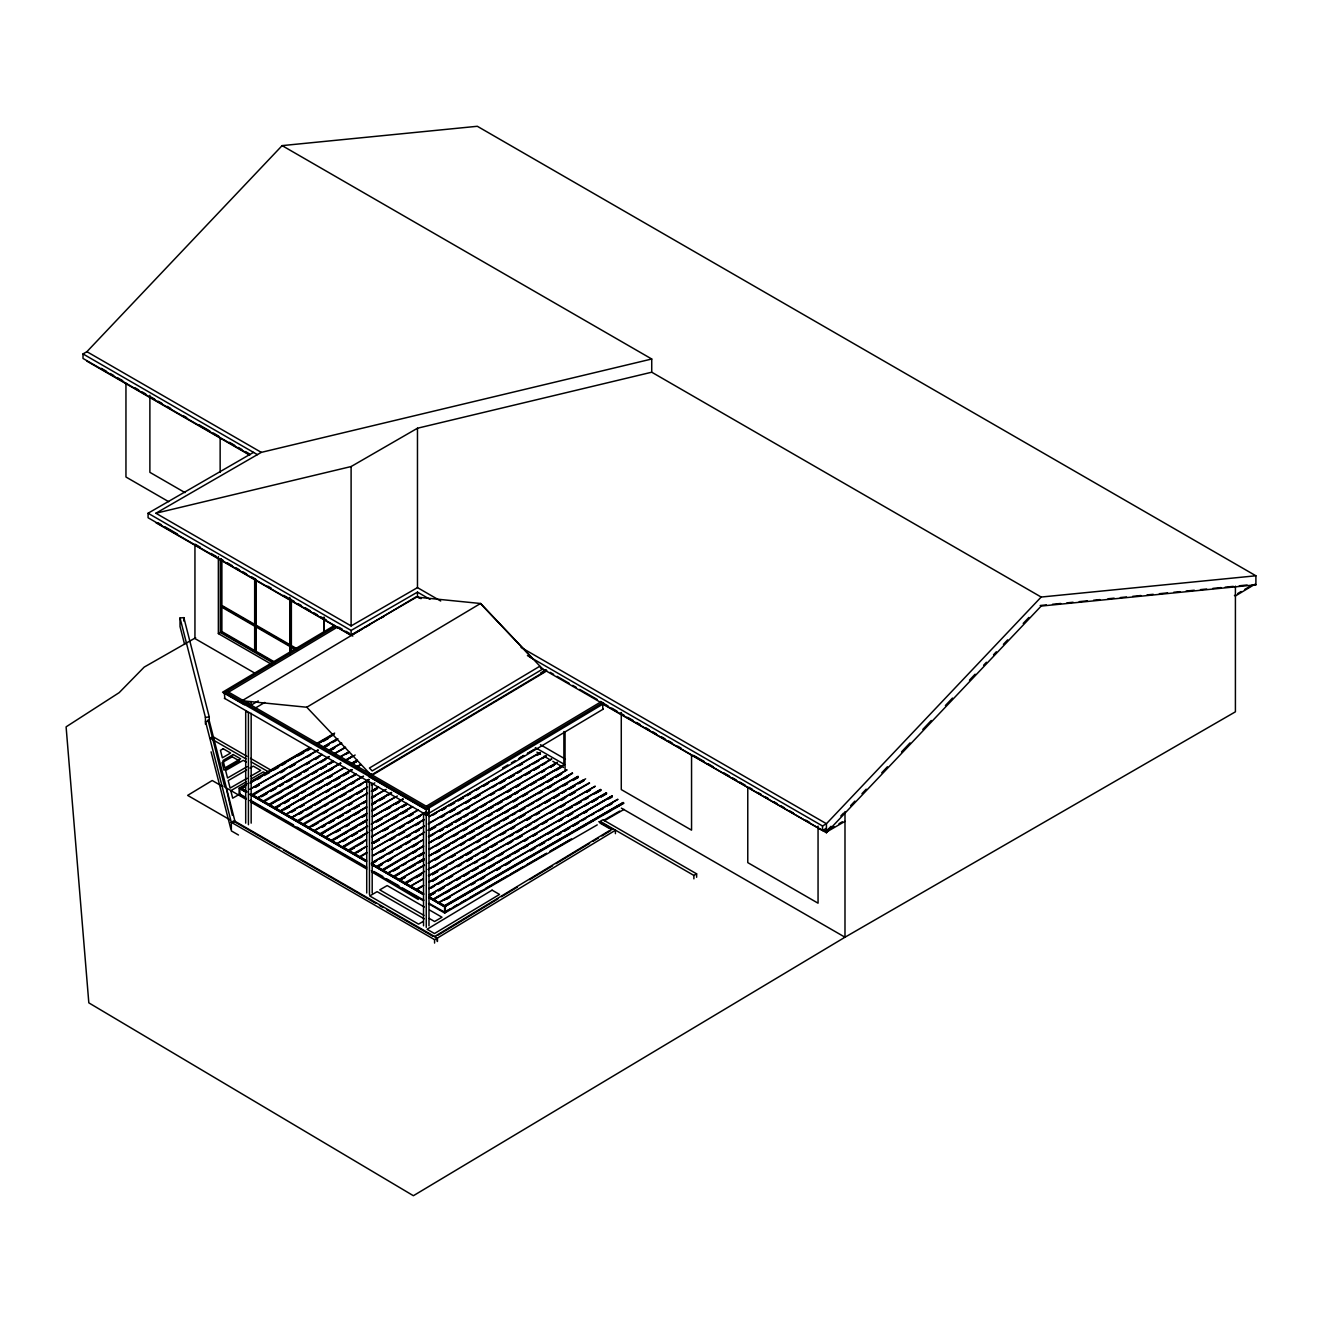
<?xml version="1.0" encoding="UTF-8"?>
<svg xmlns="http://www.w3.org/2000/svg" width="1322" height="1322" viewBox="0 0 1322 1322"><rect width="100%" height="100%" fill="white"/><g stroke="black" fill="none" stroke-linecap="round" stroke-linejoin="round"><path stroke-width="1.5" d="M428.411 814.236L428.989 807.808L426.841 805.891L600.552 702.081M224.889 698.545L224.294 692.794L226.442 690.877L428.989 807.808L428.989 813.212L426.94 812.617M224.294 698.198L426.841 815.145L426.262 809.395L428.411 807.478M249.957 454.834L83.005 358.444L83.005 353.932L86.905 351.685L282.115 145.618L477.325 126.284L1255.9 575.781L1255.9 584.803L1041.174 606.071L826.432 832.744L602.766 704.064M1255.9 575.781L1041.174 597.048L826.432 823.722L822.532 825.986L529.891 657.034M826.861 830.712L831.042 826.3M840.809 815.988L843.585 813.047M850.641 805.61L854.888 801.115M861.961 793.663L866.207 789.184M881.757 772.759L887.426 766.777M901.571 751.838L910.048 742.881M922.789 729.447L931.266 720.49M945.412 705.551L952.484 698.082M969.472 680.169L975.124 674.203M983.618 665.23L986.443 662.256M993.516 654.787L996.342 651.796M1003.415 644.326L1007.661 639.848M1023.211 623.422L1028.88 617.457M612.615 828.712L434.574 936.538L437.318 938.108L437.384 941.495L437.318 938.075L234.06 820.747L231.333 822.317L231.333 830.877L238.472 835.008M438.111 935.117L497.981 898.861M501.501 896.729L517.348 887.128M529.676 879.659L552.563 865.811M556.083 863.663L589.546 843.403M593.066 841.271L598.354 838.082M601.874 835.95L610.681 830.613M437.318 938.108L615.358 830.299L615.424 833.67M602.799 709.385L602.7 702.66L428.394 806.8M334.449 625.455L222.542 692.232L244.256 704.758L249.494 701.635M248.42 703.568L251.163 705.138L258.253 700.908M254.766 708.41L264.747 702.445M306.787 707.237L480.514 603.493L545.292 671.807L371.581 775.551L306.787 707.237L242.042 700.759L415.769 597.015L480.514 603.493L532.7 658.653L527.412 655.58M540.599 673.03L545.887 669.874L546.482 670.882M546.68 670.32L368.772 776.559L426.147 809.692L604.055 703.436L600.585 701.437M428.493 813.526L603.377 709.038M335.243 626.578L227.599 690.894L229.169 691.803L337.374 627.14L337.969 628.148M369.449 773.436L371.598 774.014M352.809 636.064L148.081 517.745L148.081 513.233L253.494 452.372M440.689 601.014L417.471 587.612L351.107 625.934L155.897 513.233L261.31 452.372L651.729 359.006L651.729 372.209L1041.174 597.048M155.897 513.233L351.107 466.55L417.471 428.229L651.729 372.209M218.361 556.512L218.361 633.602L220.311 632.478L273.918 663.413M148.081 513.233L351.107 630.445L417.471 592.124L429.964 599.329M421.04 598.701L417.471 596.635L351.107 634.957L351.107 630.445M352.858 634.395L361.584 629.355M365.07 627.339L370.325 624.315M380.802 618.266L384.289 616.25M247.115 766.677L227.533 777.98L225.616 770.511L243.248 760.332L246.223 762.05M246.603 769.982L228.194 780.608L230.111 788.077L247.115 778.261M249.941 768.065L253.295 766.132L260.715 770.412L250.502 776.295M246.189 781.814L230.788 790.705L232.689 798.174L239.794 794.076L245.231 797.034M251.329 778.84L263.326 771.916L266.284 773.634M247.098 783.632L239.216 788.094L246.355 792.225M250.602 781.616L309.629 747.525M316.702 743.443L334.648 733.082M240.538 788.094L245.892 785.004M251.263 781.913L310.224 747.855L251.345 782.046M317.363 743.741L333.458 734.454M240.621 788.226L245.975 785.136M317.445 743.873L333.524 734.586M244.653 786.987L241.001 788.904L246.454 785.086M249.941 783.07L310.769 747.955M316.057 744.897L334.003 734.536M257.096 779.616L260.665 777.551M264.235 775.502L269.671 772.544M273.175 770.346L278.611 767.371M282.098 765.174L285.684 763.125M298.177 755.903L303.614 752.929M307.117 750.731L310.687 748.682M323.196 741.46L328.567 738.354M249.974 789.184L317.858 749.987M321.444 747.922L337.523 738.634M250.04 789.317L318.222 750.185M321.51 748.054L337.87 738.849M255.41 786.904L259.178 784.954M280.611 772.577L285.783 769.371M289.27 767.355L294.905 764.314M307.15 757.027L310.802 754.928M323.229 747.756L328.864 744.716M332.153 742.584L336.003 740.601M255.675 787.152L259.261 785.086M280.694 772.709L284.263 770.643M289.634 767.553L294.988 764.463M323.576 747.955L328.93 744.864M252.056 794.522L321.824 754.416M328.881 750.169L341.473 743.08M322.089 754.498L252.337 795.447M329.161 750.417L341.754 743.146M253.841 794.34L257.493 792.242M270.002 785.02L275.356 781.913M280.644 778.873L284.296 776.758M305.729 764.38L309.315 762.315M314.586 759.274L320.023 756.134M271.985 784.095L275.554 782.029M280.925 778.939L284.494 776.873M305.927 764.496L309.513 762.43M314.867 759.34L318.437 757.275M330.946 750.053L334.516 747.988M272.068 784.227L275.637 782.161M280.991 779.071L284.577 777.005M306.01 764.628L309.579 762.563M314.95 759.472L318.519 757.407M331.029 750.185L334.598 748.12M329.195 756.531L257.724 797.794L252.403 794.72M334.549 753.424L345.273 747.244M257.79 797.926L329.261 756.663M333.028 754.713L345.62 747.442M261.376 796.538L266.73 793.448M270.217 791.415L275.67 788.276M279.157 786.26L282.809 784.161M288.097 781.104L291.749 779.005M295.236 776.989L300.672 773.849M304.176 771.817L307.828 769.718M261.558 796.654L266.994 793.696M270.498 791.498L275.934 788.523M279.438 786.326L283.007 784.277M286.577 782.211L292.013 779.253M295.517 777.055L300.953 774.097M304.44 771.883L308.026 769.834M320.535 762.612L325.89 759.506M333.144 760.96L263.375 801.049L258.071 797.992M340.217 756.696L349.223 751.673M333.408 761.026L263.656 801.975M340.481 756.944L349.487 751.739M279.454 792.622L283.106 790.523M286.61 788.507L292.046 785.367M304.473 778.179L308.125 776.08M311.695 774.014L317.065 770.924M320.552 768.908L325.989 765.769M329.492 763.736L333.144 761.637M345.653 754.416L349.223 752.35M320.833 768.974L326.187 765.868M329.756 763.819L333.342 761.753M320.899 769.107L326.27 766.016M340.514 763.058L269.044 804.321L263.722 801.264M344.084 760.993L353.024 755.837M340.58 763.191L269.11 805.131M344.166 761.125L353.09 755.969M269.308 805.247L340.861 763.257M344.364 761.241L355.155 755.011M277.967 800.025L281.619 797.91M303.069 785.532L306.638 783.467M329.789 770.115L333.359 768.049M278.248 800.091L281.9 798.158M294.327 790.804L297.979 788.87M303.267 785.648L306.919 783.715M328.269 771.205L331.921 769.272M269.391 804.52L274.695 807.593L344.464 767.504M351.536 763.24L356.973 760.282M274.976 807.841L344.728 767.57M351.801 763.488L357.237 760.348M276.48 807.412L280.132 805.313M285.42 802.256L289.072 800.157M292.575 798.141L298.012 795.001M301.499 792.969L305.151 790.87M317.66 783.649L323.014 780.558M326.6 778.493L331.954 775.386M353.404 763.009L356.973 760.96M276.761 807.478L280.33 805.428M283.9 803.363L289.27 800.256M292.84 798.207L298.194 795.1M301.78 793.051L305.349 790.986M317.858 783.764L323.212 780.658M328.583 777.567L332.153 775.502M353.585 763.125L357.171 761.059M283.982 803.495L289.353 800.405M292.922 798.339L298.276 795.249M328.649 777.7L332.235 775.634M353.668 763.257L357.237 761.208M351.834 769.602L280.363 810.865L275.059 807.792M280.446 810.997L351.916 769.735M280.628 811.113L352.181 769.801M355.684 767.785L361.121 764.645M283.933 809.659L289.369 806.519M301.796 799.331L305.448 797.232M309.034 795.166L314.388 792.076M317.891 790.06L321.461 787.995M326.815 784.904L330.467 782.789M335.755 779.732L339.407 777.633M342.894 775.617L348.33 772.478M284.213 809.725L289.65 806.767M300.292 800.438L303.944 798.505M309.216 795.282L314.669 792.324M327.096 784.971L330.665 782.905M334.235 780.839L339.671 777.881M343.175 775.683L348.611 772.726M355.783 774.031L286.015 814.137L280.71 811.064M286.296 814.385L356.064 774.097M295.236 809.89L291.65 811.956L295.302 810.039M300.309 806.734L304.159 804.734M325.41 792.242L330.698 789.201M334.268 787.135L339.903 784.111M352.131 776.824L355.783 774.709M300.672 806.932L304.242 804.867M325.675 792.489L329.261 790.424M334.615 787.334L339.969 784.243M361.369 777.171L291.683 817.393L286.378 814.335M291.765 817.525L363.236 776.262M291.964 817.64L363.5 776.345M298.838 814.121L302.49 812.022M314.983 804.801L320.354 801.71M323.923 799.645L327.492 797.579M350.644 784.21L354.296 782.112M299.103 814.203L302.672 812.138M306.258 810.072L311.695 807.114M315.181 804.916L320.552 801.81M341.985 789.432L345.637 787.515M350.925 784.277L354.577 782.36M368.821 779.402L297.351 820.665L292.03 817.607M368.888 779.534L297.615 821.59L302.788 818.384M306.274 816.368L311.909 813.344M315.214 811.212L318.784 809.147M324.154 806.056L327.988 804.057L324.501 806.255M331.376 801.876L336.928 798.901L331.64 802.124M340.233 796.769L345.868 793.745M349.157 791.614L353.007 789.614M358.179 786.408L361.749 784.343M365.318 782.277L368.888 780.211M297.698 821.722L301.267 819.657M306.638 816.566L311.992 813.476M340.58 796.968L345.934 793.878M297.698 820.863L303.002 823.937L367.4 786.937M367.681 787.003L303.283 824.862M371.251 784.938L374.82 782.872M322.733 813.394L328.021 810.353M349.454 797.976L353.106 795.861M356.61 793.844L362.046 790.705M322.932 813.509L326.501 811.444M347.95 799.066L351.52 797.001M356.874 793.911L362.245 790.82M323.014 813.641L326.584 811.576M348.033 799.199L351.602 797.149M356.957 794.043L362.327 790.953M372.986 790.06L378.356 786.97M371.284 791.234L378.703 787.168M312.24 826.002L317.677 822.862M321.246 820.797L324.832 818.731M347.983 805.362L351.635 803.264M373.068 790.87L376.638 788.821M312.521 826.068L317.958 823.11M339.308 810.584L342.96 808.667M348.248 805.428L351.9 803.512M373.267 790.986L376.919 789.069M366.227 800.686L314.322 830.464L308.935 828.134M371.499 797.463L384.091 790.374M314.603 830.712L366.491 800.752M371.779 797.711L386.156 789.416M321.477 827.208L325.129 825.093M328.699 823.028L334.053 819.937M337.556 817.921L342.993 814.782M346.496 812.766L350.148 810.65M355.502 807.56L359.072 805.495M362.641 803.429L366.227 801.363M371.499 798.323L375.151 796.208M321.742 827.275L325.328 825.209M328.897 823.143L334.251 820.053M337.837 817.988L343.191 814.897M346.761 812.832L350.33 810.766M353.916 808.7L359.27 805.61M362.839 803.545L366.425 801.479M321.824 827.407L325.394 825.341M328.98 823.275L334.334 820.185M337.903 818.12L343.274 815.03M353.982 808.833L359.353 805.742M366.442 806.916L319.99 833.736L314.686 830.679M371.812 803.826L391.461 792.473M366.525 807.048L320.073 834.546L325.427 831.455M371.879 803.958L391.543 792.605M366.789 807.114L320.255 834.661L323.907 832.728M372.077 804.073L390.023 793.712M346.794 819.128L350.446 817.013M353.932 814.996L359.369 811.857M371.812 804.685L375.465 802.57M379.034 800.504L384.388 797.414M387.891 795.398L391.543 793.283M345.273 820.218L348.925 818.301M354.213 815.063L359.65 812.105M372.077 804.751L375.646 802.685M379.232 800.62L384.669 797.662M366.822 813.41L325.658 837.008L320.337 833.951M372.11 810.188L395.41 796.918M367.103 813.493L325.923 837.256L331.31 840.28L367.053 819.64M372.374 810.436L397.393 795.993M334.664 832.662L340.018 829.572M345.306 826.514L348.958 824.416M372.11 811.047L375.679 808.981M349.157 824.515L345.571 826.581L349.223 824.664M365.236 815.244L361.666 817.293L365.318 815.377M372.407 816.55L402.78 799.017M367.119 819.772L331.392 841.089M372.49 816.682L402.863 799.149M367.4 819.855L331.591 841.205M372.672 816.798L403.127 799.215M334.879 839.073L338.531 836.958M343.819 833.918L347.471 831.802M352.825 828.712L356.411 826.647M359.898 824.631L365.335 821.491M384.999 810.138L390.354 807.048M395.642 803.991L399.294 801.892M344.084 833.984L347.669 831.918M351.239 829.852L356.676 826.894M360.179 824.697L365.533 821.606M386.966 809.229L390.618 807.296M395.906 804.057L399.558 802.14M367.433 826.151L336.978 843.552L331.657 840.478M372.705 822.912L406.73 803.446M367.698 826.217L337.242 843.8L342.712 847.617M371.267 824.151L407.011 803.512M342.415 841.255L347.769 838.165M351.272 836.148L356.907 833.124M360.195 830.993L363.781 828.927M376.357 821.656L381.909 818.682M385.214 816.55L388.866 814.435M394.154 811.394L397.988 809.395M401.574 807.329L406.928 804.239M342.679 841.503L346.265 839.453M351.619 836.347L356.973 833.257M376.638 821.904L381.992 818.814M401.64 807.461L407.011 804.371M373.002 829.274L412.315 806.585L371.3 830.447M342.91 847.733L366.211 833.604M371.499 830.563L412.662 806.784M392.733 818.748L398.104 815.641M401.591 813.625L407.027 810.485M358.989 838.445L362.641 836.529M392.931 818.847L396.583 816.93M401.871 813.691L407.308 810.733M366.161 839.767L348.297 850.079L342.993 847.022M371.515 836.677L417.983 809.857M366.508 839.966L348.562 851.004M371.598 836.809L418.33 810.056M348.38 850.889L353.932 847.914M357.221 845.783L362.856 842.758M382.322 831.29L387.875 828.316M409.324 815.938L412.894 813.873M348.644 851.137L353.999 848.046M384.388 830.513L387.957 828.448M409.39 816.071L412.976 814.005M366.541 846.262L353.949 853.351L348.644 850.277M371.829 843.039L425.502 812.22M520.207 757.556L523.776 755.49M527.346 753.424L534.501 749.293M354.23 854.276L366.822 846.328M372.093 843.287L425.783 812.286M502.525 767.983L507.962 764.843M511.465 762.827L515.117 760.712M518.604 758.696L524.041 755.556M527.544 753.54L534.766 749.359M357.535 852.145L361.104 850.079M373.614 842.858L379.05 839.718M382.537 837.702L386.189 835.587M391.477 832.546L395.129 830.431M400.417 827.39L404.069 825.275M407.556 823.259L412.993 820.119M416.496 818.103L420.148 815.988M391.758 832.612L395.328 830.547M398.897 828.481L404.251 825.391L398.98 828.613M407.837 823.325L413.191 820.235M416.76 818.169L420.346 816.104M423.536 925.813L423.536 813.906L426.262 815.476L428.989 813.906L428.989 925.813M366.756 852.492L359.617 856.623L354.313 853.549M372.126 849.402L423.932 819.475M429.303 816.385L540.087 752.433M367.119 852.69L359.7 857.433M372.209 849.534L424.296 819.69M429.386 816.517L540.434 752.631M390.073 839.9L395.427 836.793M398.93 834.777L404.367 831.637M416.794 824.465L420.446 822.35M432.872 815.178L436.442 813.113M441.812 810.022L445.464 807.907M450.736 804.867L454.388 802.751M457.891 800.735L463.328 797.596M466.815 795.58L470.467 793.464M475.837 790.374L479.407 788.309M482.976 786.243L488.347 783.153M491.834 781.137L497.27 777.997M518.72 765.62L522.289 763.554M536.501 755.341L540.153 753.243M390.271 839.999L393.923 838.082M399.194 834.843L404.631 831.885M415.273 825.556L418.925 823.639M442.077 810.089L445.729 808.155M449.232 805.957L454.669 802.999M458.156 800.802L463.592 797.844M467.096 795.646L470.665 793.58M483.174 786.359L488.529 783.268M493.899 780.178L497.551 778.245M518.918 765.735L522.57 763.802M536.782 755.424L540.434 753.49M372.424 855.764L424.312 825.986M429.6 822.747L545.821 755.837M372.705 856.012L424.593 826.052M428.163 823.986L546.085 755.903M379.579 852.492L385.016 849.352M415.306 831.852L418.958 829.753M440.408 817.376L445.679 814.319M449.249 812.253L454.685 809.114M467.129 801.942L470.781 799.843M474.35 797.777L479.704 794.671M492.131 787.499L495.783 785.4M501.071 782.343L504.723 780.228M508.226 778.212L513.663 775.072M517.15 773.056L520.802 770.957M526.09 767.9L529.742 765.785M542.169 758.613L545.821 756.515M381.628 851.533L385.198 849.468M406.647 837.09L410.217 835.025M415.587 831.935L419.157 829.869M444.175 815.426L440.59 817.492L444.242 815.558M449.53 812.319L454.884 809.229M469.178 800.983L465.608 803.049L469.26 801.115M474.548 797.877L479.903 794.786M499.551 783.45L504.921 780.344M517.431 773.122L521 771.057M533.51 763.835L538.864 760.745M381.711 851.665L385.28 849.6M406.73 837.223L410.299 835.157M415.653 832.067L419.239 830.001M449.612 812.468L454.966 809.361M474.615 798.025L479.985 794.919M499.633 783.582L505.004 780.476M372.721 862.126L424.544 832.216M428.113 830.15L551.406 758.96M423.106 833.438L371.284 863.365L376.605 866.422L423.139 839.734M428.196 830.282L551.753 759.175M372.721 862.985L376.373 860.87M379.877 858.854L383.529 856.739M388.8 853.698L392.452 851.583M396.038 849.517L401.392 846.427M404.879 844.411L410.332 841.271M413.819 839.255L417.471 837.14M429.981 829.919L435.335 826.828M438.921 824.763L442.49 822.697M465.641 809.345L469.293 807.23M490.726 794.853L494.296 792.787M499.584 789.746L505.021 786.607M517.447 779.418L521.033 777.353M524.685 775.254L530.039 772.164M533.526 770.131L538.979 766.991M542.466 764.975L546.118 762.877M373.002 863.051L376.572 860.986M389.081 853.764L392.651 851.698M396.22 849.633L401.673 846.675M405.16 844.477L410.514 841.387M414.1 839.321L417.669 837.256M430.179 830.034L435.616 827.076M456.982 814.567L460.634 812.633M465.906 809.411L469.558 807.478M490.925 794.968L494.577 793.035M499.865 789.812L505.219 786.706M524.867 775.37L530.304 772.412M533.807 770.214L539.244 767.239M428.411 836.512L557.14 762.364M376.869 866.67L423.404 839.801M428.692 836.76L557.421 762.43M387.313 861.085L392.766 857.945M414.117 845.617L417.769 843.502L412.613 846.708M430.195 836.33L433.781 834.265M439.135 831.174L442.787 829.059M446.357 827.01L451.727 823.903M455.214 821.887L460.651 818.748M464.154 816.732L467.806 814.616M473.16 811.526L476.73 809.461M480.316 807.412L485.67 804.305M489.173 802.289L492.825 800.19M515.96 786.821L519.612 784.706L516.241 786.887M549.919 767.223L555.356 764.083M378.654 866.323L382.24 864.258M387.594 861.151L391.163 859.102M439.416 831.241L442.986 829.175M446.555 827.109L451.909 824.019M455.495 821.953L460.849 818.863M464.419 816.798L468.005 814.732M471.574 812.666L476.928 809.576M480.497 807.511L485.868 804.42M507.301 792.043L510.887 789.978M541.26 772.445L544.829 770.379L541.326 772.577M378.736 866.455L382.306 864.39M387.677 861.3L391.246 859.234M412.679 846.857L416.265 844.791M439.482 831.373L443.068 829.307M446.638 827.258L451.992 824.151M455.561 822.086L460.932 818.996M471.657 812.815L477.011 809.708M507.384 792.175L510.953 790.11M516.324 787.02L519.893 784.954M423.354 845.964L382.256 869.694L376.952 866.621M428.725 842.874L564.511 764.463M423.437 846.097L382.339 870.504M428.791 843.006L564.593 764.612M423.701 846.163L382.537 870.62M428.989 843.122L563.073 765.702M403.772 858.127L407.358 856.061M412.629 853.004L416.281 850.905M437.731 838.528L443.085 835.438M464.452 823.094L468.104 820.995M471.59 818.962L477.044 815.823M489.471 808.651L493.123 806.552M496.692 804.487L502.046 801.38M505.549 799.364L510.986 796.224M514.473 794.208L518.125 792.109M523.413 789.052L527.065 786.954M530.634 784.888L536.005 781.781M539.492 779.765L544.928 776.625M403.97 858.242L407.622 856.309M412.91 853.087L416.562 851.153M437.929 838.644L441.581 836.71M462.931 824.201L466.583 822.267M471.871 819.045L477.308 816.071M489.735 808.717L493.321 806.651M496.89 804.602L502.327 801.628M505.814 799.43L511.267 796.472M514.754 794.274L518.323 792.208M530.833 784.987L536.203 781.897M541.557 778.807L545.209 776.873M555.851 770.561L561.206 767.454M423.734 852.459L387.924 872.966L382.62 869.893M429.022 849.236L566.675 769.933M388.189 873.214L424.015 852.525M429.286 849.484L566.956 769.999M393.361 870.669L398.914 867.695M402.219 865.563L406.069 863.563M411.142 860.407L414.992 858.408M418.578 856.342L423.932 853.252M436.243 845.915L439.813 843.849M452.322 836.628L457.875 833.653L454.388 835.851M462.964 830.497L466.815 828.497M488.066 816.005L491.834 814.055M496.907 810.898L502.542 807.858M513.267 801.677L518.439 798.471M521.926 796.455L527.561 793.415M539.789 786.127L543.441 784.029M547.209 782.079L552.579 778.972M555.884 776.857L561.503 773.816M393.625 870.917L398.996 867.827M418.644 856.491L424.015 853.384M463.311 830.695L466.897 828.63M488.33 816.252L491.9 814.187M497.27 811.097L500.84 809.031M513.349 801.81L516.919 799.744M522.273 796.654L527.643 793.564M547.291 782.211L552.662 779.121M556.232 777.055L561.586 773.965M423.965 858.689L393.576 876.222L388.271 873.164M429.32 855.598L572.261 773.073M424.032 858.821L393.659 877.048M429.402 855.731L572.343 773.205M393.857 877.147L424.312 858.887M429.584 855.846L572.608 773.271M409.737 867.761L415.108 864.654M418.595 862.638L424.032 859.498M436.458 852.326L440.11 850.211M443.696 848.162L449.05 845.055M452.554 843.039L456.206 840.941M461.477 837.884L465.129 835.785M470.5 832.678L474.069 830.613M477.556 828.597L482.993 825.457M486.496 823.441L490.148 821.342M513.3 807.973L516.952 805.858M538.385 793.481L541.954 791.415M547.242 788.375L552.679 785.235M565.105 778.047L568.691 775.997M409.936 867.876L415.29 864.77M418.876 862.704L424.312 859.746M434.955 853.434L440.391 850.459M443.878 848.261L449.331 845.303M461.758 837.95L465.327 835.884M468.897 833.818L474.334 830.86M477.837 828.663L483.191 825.572M504.64 813.195L508.292 811.262M513.564 808.039L517.216 806.106M538.583 793.597L542.235 791.663M547.523 788.441L551.175 786.507M563.602 779.154L567.254 777.22M393.939 876.436L399.244 879.494L424.263 865.051M429.617 861.961L577.912 776.345M399.327 879.626L424.527 865.299M428.113 863.233L578.276 776.543M401.111 879.279L404.879 877.329M434.971 859.73L440.424 856.59M460.073 845.237L465.427 842.147M468.93 840.114L474.565 837.09M477.853 834.959L481.439 832.893M486.793 829.803L490.644 827.803M494.015 825.639L499.584 822.648L494.296 825.886M502.872 820.516L508.507 817.492L503.219 820.731M511.812 815.36L515.663 813.377M527.974 806.04L533.526 803.049M536.831 800.917L540.483 798.818M553.174 791.713L558.545 788.606M561.916 786.441L567.468 783.45M572.558 780.294L578.193 777.27M401.376 879.527L404.962 877.461M435.335 859.928L438.904 857.862M460.337 845.485L463.923 843.419M469.277 840.329L474.631 837.223M563.982 785.648L567.551 783.582M572.905 780.492L578.276 777.402M424.56 871.413L404.912 882.766L399.591 879.692M428.13 869.347L583.663 779.749M405.176 883.691L423.123 872.652M428.411 869.595L585.646 778.823M408.481 881.559L412.134 879.444M415.703 877.395L421.057 874.288M433.566 867.067L437.152 865.001M449.645 857.78L455.016 854.69M485.306 837.206L490.677 834.099M512.11 821.722L515.762 819.623M519.265 817.607L524.702 814.468M537.129 807.279L540.781 805.181M544.35 803.115L549.704 800.025M553.207 798.009L558.644 794.869M562.147 792.836L565.799 790.738M571.071 787.681L574.723 785.582M578.292 783.516L583.663 780.426M408.746 881.625L412.332 879.56M415.901 877.494L421.255 874.404M451.628 856.871L455.214 854.805M476.647 842.428L480.217 840.362M485.587 837.272L489.157 835.207M510.589 822.829L514.175 820.764M519.529 817.674L524.884 814.567M544.548 803.231L549.902 800.124M553.472 798.075L558.842 794.968M562.412 792.919L565.981 790.853M569.567 788.788L574.921 785.698M415.984 877.643L421.338 874.536M451.711 857.003L455.28 854.937M476.73 842.56L480.299 840.495M485.653 837.404L489.239 835.339M510.672 822.962L514.241 820.896M519.612 817.806L524.966 814.716M544.631 803.363L549.985 800.273M553.554 798.207L558.925 795.117M569.633 788.92L575.004 785.83M423.073 878.816L410.564 886.037L405.259 882.964M428.427 875.726L589.248 782.872M410.646 886.17L423.42 879.014M428.51 875.858L589.595 783.087M432.277 874.586L437.648 871.479M440.937 869.347L446.572 866.323M449.877 864.191L453.529 862.093M458.817 859.036L462.65 857.036M466.236 854.987L471.59 851.88M474.895 849.749L480.53 846.724M483.819 844.593L487.471 842.494M499.98 835.273L505.533 832.282M510.623 829.125L514.473 827.126M526.982 819.904L530.552 817.839M535.724 814.633L539.492 812.683M560.925 800.306L566.014 797.149M569.584 795.084L575.219 792.06M432.36 874.718L437.714 871.628M441.3 869.562L446.654 866.455M466.302 855.119L471.673 852.012M502.046 834.479L505.615 832.414M510.97 829.324L514.555 827.258M527.065 820.037L530.634 817.971M535.988 814.881L539.558 812.815M561.007 800.438L564.577 798.372M569.947 795.282L575.301 792.192M423.453 885.31L416.232 889.309L410.911 886.236M428.741 882.088L594.983 786.276M423.718 885.376L416.496 890.218M429.006 882.336L595.247 786.342M432.311 880.882L437.747 877.742M457.395 866.389L462.766 863.299M466.253 861.266L471.69 858.127M475.193 856.111L478.762 854.062M484.116 850.955L487.768 848.856M491.354 846.791L496.708 843.7M500.212 841.668L503.864 839.569M509.135 836.512L512.787 834.413M518.075 831.356L521.727 829.258M525.214 827.225L530.651 824.085M534.154 822.069L537.806 819.971M550.316 812.749L555.67 809.659M559.239 807.593L564.61 804.487M586.043 792.109L589.629 790.044M432.575 880.948L436.161 878.882M457.594 866.505L461.163 864.439M466.534 861.349L471.888 858.242M482.613 852.062L487.967 848.955M491.536 846.906L496.907 843.8M509.416 836.578L512.986 834.529M516.555 832.463L521.926 829.357M525.495 827.308L530.849 824.201M550.514 812.865L555.868 809.758M561.222 806.668L564.808 804.602M586.241 792.225L589.81 790.159M432.658 881.08L436.227 879.014M457.676 866.637L461.246 864.571M466.6 861.481L471.971 858.375M482.695 852.194L488.049 849.104M491.619 847.038L496.989 843.948M516.638 832.596L521.992 829.505M561.305 806.8L564.874 804.734M586.324 792.357L589.893 790.292M429.039 888.45L600.568 789.416M429.121 888.582L600.915 789.614M430.906 888.219L434.475 886.153M446.985 878.948L452.339 875.842M482.646 858.358L488 855.251M507.731 843.866L513.085 840.775M516.588 838.759L522.025 835.62M534.452 828.431L538.104 826.333M541.673 824.267L547.044 821.177M550.53 819.161L554.116 817.095M559.47 813.988L563.122 811.89M568.41 808.833L572.046 806.734M575.549 804.718L580.986 801.578M584.489 799.546L588.141 797.447M593.495 794.357L600.634 790.226M438.243 884.203L443.597 881.113M448.968 878.023L452.62 876.089M473.97 863.58L477.622 861.647M482.91 858.424L486.562 856.491M507.929 843.981L511.581 842.048M516.852 838.826L522.306 835.868M532.948 829.538L536.6 827.605M541.871 824.383L547.308 821.425M559.735 814.071L563.387 812.138M566.89 809.94L572.327 806.982M575.83 804.784L581.267 801.826M584.754 799.628L588.323 797.563M595.478 793.431L600.915 790.473M429.336 894.812L606.302 792.82M429.617 895.06L606.583 792.886M431.121 894.63L434.773 892.532M438.276 890.499L443.713 887.359M447.2 885.343L450.852 883.245M456.14 880.188L459.792 878.089M463.361 876.023L468.715 872.917M472.218 870.901L477.655 867.761M481.158 865.745L484.81 863.646M497.303 856.425L502.674 853.318M532.964 835.835L536.616 833.719M558.066 821.342L563.337 818.301M566.923 816.236L572.36 813.096M584.787 805.924L588.439 803.809M592.008 801.743L597.362 798.653M600.866 796.637L606.302 793.497M429.617 895.738L434.971 892.631M438.54 890.582L443.911 887.475M456.404 880.254L459.99 878.188M463.559 876.139L468.913 873.032L463.642 876.271M472.499 870.967L477.853 867.876M488.578 861.696L493.932 858.589M499.286 855.499L502.872 853.434M524.305 841.056L527.875 838.991L524.388 841.189M572.558 813.212L567.188 816.302L572.624 813.344M592.206 801.859L597.561 798.769M601.13 796.703L606.501 793.613M429.683 895.87L435.054 892.78M438.623 890.714L443.977 887.607M474.35 870.074L477.936 868.009M499.369 855.631L502.938 853.566M592.289 801.991L597.643 798.901M601.213 796.836L606.583 793.745M611.888 795.943L433.203 899.109L429.667 897.06M611.97 796.092L433.286 899.918M612.235 796.158L433.484 899.357L439.152 903.306M454.735 887.541L460.089 884.451M472.516 877.263L476.085 875.214M481.456 872.107L485.108 870.008M488.595 867.992L494.031 864.852M497.535 862.82L501.187 860.721M506.475 857.664L510.127 855.565M513.696 853.5L519.05 850.41M522.554 848.377L527.99 845.237M531.477 843.221L535.129 841.123M547.639 833.901L553.009 830.811M556.579 828.745L560.148 826.68M583.299 813.311L586.951 811.196M445.993 892.813L449.645 890.879M454.917 887.657L460.287 884.55M479.936 873.214L485.372 870.256M488.876 868.058L494.312 865.1M506.739 857.73L510.309 855.681M513.894 853.615L519.331 850.657M522.818 848.46L528.189 845.353M547.837 834.017L553.274 831.059M574.64 818.533L578.292 816.616M583.564 813.377L587.216 811.444M608.583 798.934L612.235 797.017M438.871 902.381L617.622 799.347M617.903 799.413L439.152 902.629L444.539 905.636L623.207 802.487M444.308 900.1L449.86 897.109M471.111 884.616L474.879 882.666M479.969 879.51L485.405 876.37M496.328 870.289L499.898 868.224M505.054 865.018L510.424 861.927M530.271 850.69L535.625 847.6M538.93 845.469L544.565 842.445M547.87 840.313L551.439 838.247M556.793 835.14L560.644 833.157M564.213 831.092L569.584 828.002M572.872 825.87L578.507 822.829M581.812 820.714L585.663 818.715M590.818 815.509L594.404 813.443M597.974 811.378L603.526 808.403M606.831 806.271L612.466 803.231L608.963 805.428M446.373 899.307L449.943 897.241M471.392 884.864L474.962 882.799M480.316 879.708L483.885 877.643M496.394 870.421L499.98 868.356M505.335 865.266L508.904 863.2M530.353 850.823L533.923 848.757M539.277 845.667L544.647 842.577M557.157 835.355L560.726 833.29M564.296 831.224L569.65 828.134M573.236 826.068L578.59 822.978M623.29 802.619L444.605 906.462M444.605 906L623.356 802.801M444.539 906.495L448.191 904.397M453.463 901.34L457.115 899.241M460.684 897.175L466.055 894.069M469.541 892.053L473.193 889.954M478.481 886.897L482.133 884.798M494.56 877.61L499.997 874.47M521.446 862.093L525.016 860.027M530.304 856.987L533.956 854.871M555.389 842.494L560.743 839.404M564.246 837.388L569.683 834.248M582.11 827.076L585.762 824.961M589.331 822.895L594.702 819.805M607.129 812.633L610.781 810.518M616.069 807.478L623.29 803.297M623.951 803.148L444.688 906.727L428.609 897.44L444.605 906.859L444.605 912.99M423.007 921.566L418.562 924.128L369.714 895.936L377.134 891.656L424.23 918.84M444.605 912.13L449.976 909.04M453.545 906.975L457.115 904.909M460.684 902.843L466.055 899.753M469.624 897.688L482.133 890.466M485.703 888.417L507.152 876.023M510.722 873.974L523.231 866.753M526.8 864.687L546.449 853.334M550.035 851.269L571.468 838.892M603.625 820.318L619.721 811.047M444.688 912.263L546.531 853.467M550.101 851.401L569.765 840.065M597.23 824.878L444.688 913.039L428.526 903.703M604.303 820.797L624.034 809.411M231.3 822.301L235.134 821.97L209.355 721.217L205.538 721.548L231.3 822.301L434.574 939.661L437.318 938.075M696.628 873.842L602.931 819.739L600.188 821.326L693.885 875.428L696.628 873.842L696.628 877.263M540.599 667.726L822.532 830.497L826.432 828.233M828.828 829.555L833.901 826.647M838.958 823.722L842.329 821.772M1237.805 593.446L1241.176 591.496M1244.547 589.546L1252.975 584.688M827.242 831.604L844.989 821.359M195.656 637.733L144.181 667.114L119.195 692.629L66.1 726.852L88.822 1002.853L413.389 1195.716L844.989 937.215L1235.409 711.814L1235.409 586.175M1040.199 605.509L1046.363 604.898M1052.527 604.286L1060.74 603.476M1066.904 602.865L1073.067 602.254M1079.231 601.642L1087.461 600.816M1093.624 600.221L1099.788 599.61M1108.001 598.783L1114.165 598.172M1120.329 597.561L1126.493 596.949M1132.657 596.354L1140.886 595.528M1147.05 594.917L1153.214 594.305M1159.377 593.694L1167.59 592.884M1173.754 592.273L1179.918 591.661M1186.082 591.05L1194.311 590.24M1200.475 589.629L1206.639 589.017M1212.803 588.406L1221.016 587.596M1225.13 587.183L1233.343 586.373M1239.309 585.778L1247.109 585.002M184.601 644.425L180.023 626.545L180.023 617.969L183.841 617.655L209.256 716.987L209.256 722.126M180.023 617.969L205.422 717.317L209.256 716.987M418.644 597.759L421.388 598.023M1255.9 584.803L1254.925 584.241L1235.409 595.958L1234.434 595.396M282.115 145.618L651.729 359.006M86.905 351.685L261.31 452.372M83.005 353.932L257.41 454.636M101.315 368.342L106.652 371.432M110.222 373.482L113.775 375.531M117.328 377.596L122.682 380.67M135.125 387.858L138.694 389.924M142.247 391.973L145.8 394.022M151.154 397.112L154.707 399.161M158.26 401.227L161.829 403.276M167.167 406.366L170.72 408.415M183.18 415.604L186.733 417.653M199.192 424.858L209.868 431.022M213.437 433.071L218.774 436.161M229.45 442.325L234.787 445.398M238.34 447.464L241.909 449.513M245.462 451.562L249.032 453.628M86.905 361.154L248.85 454.652M521.05 647.416L826.432 823.722L826.432 832.744M550.167 672.32L553.637 674.336M557.124 676.335L569.286 683.375M572.757 685.374L576.243 687.39M579.714 689.39L597.098 699.421M604.551 703.965L608.103 706.014M611.673 708.08L617.01 711.153M620.58 713.219L624.149 715.268M627.702 717.334L633.056 720.424M636.609 722.473L640.178 724.539M645.516 727.612L649.085 729.678M652.655 731.727L656.208 733.793M661.562 736.883L665.115 738.932M668.684 740.998L672.254 743.047M677.591 746.137L681.161 748.186M693.62 755.391L704.312 761.555M707.881 763.62L713.219 766.71M723.911 772.874L729.265 775.964M732.818 778.014L736.387 780.079M739.94 782.128L745.294 785.218M748.847 787.284L752.416 789.333M757.77 792.423L761.323 794.472M764.893 796.538L768.446 798.587M773.8 801.677L777.353 803.726M780.922 805.792L784.491 807.841M789.829 810.931L793.398 812.997M805.858 820.185L809.428 822.251M821.904 829.456L825.457 831.059M185.014 492.627L149.882 472.334L149.882 395.245M168.654 501.666L125.954 477.011L125.954 383.149M157.847 522.702L161.4 524.751M164.936 526.8L177.346 533.956M195.078 544.201L200.399 547.275M211.041 553.406L216.362 556.479M219.898 558.528L223.451 560.578M226.987 562.627L232.308 565.7M235.861 567.733L239.414 569.782M242.951 571.831L246.503 573.88M251.824 576.954L255.361 579.003M267.771 586.158L271.324 588.207M283.734 595.379L294.376 601.527M297.913 603.559L301.466 605.608M305.002 607.657L310.323 610.731M313.876 612.78L317.412 614.829M320.965 616.878L326.286 619.952M338.696 627.107L342.233 629.156M345.786 631.205L349.339 633.255M155.897 522.702L351.107 635.403M540.434 744.716L565.386 759.125M535.36 747.641L563.883 764.116L563.883 731.562M536.914 752.152L540.45 754.184M543.986 756.234L549.308 759.307M552.844 761.34L563.469 767.471M621.39 808.139L844.989 937.215L844.989 811.576M600.105 821.97L611.342 828.464M598.767 821.656L612.433 829.538M600.023 823.077L608.897 828.2M296.558 648.54L291.369 645.549L291.369 600.32M221.088 605.873L297.467 649.961M294.823 649.35L291.369 647.35L291.369 651.416M273.902 661.611L256.237 651.416L256.237 627.058L289.815 646.441L289.815 654.572M274.778 663.016L221.088 632.032L221.088 558.809M218.361 633.602L271.968 664.553M255.278 673.394L194.945 638.559L194.945 544.697M224.889 691.77L426.841 808.386M224.294 692.794L426.262 809.395M246.95 756.3L213.073 736.734L210.347 738.32L246.008 758.894M250.519 758.349L271.919 770.709M251.345 761.984L269.176 772.279M241.083 788.193L246.388 791.25M303.349 824.135L308.67 827.208L367.632 793.167L308.753 828.018M359.964 856.821L365.285 859.895M416.579 889.508L421.883 892.565M247.016 791.928L239.794 787.763L239.877 793.927M250.519 793.944L366.739 861.052M372.011 864.092L423.916 894.052M429.187 897.109L445.349 906.429L445.349 912.56L429.187 903.422M249.924 794.291L366.078 861.333M246.289 792.357L239.133 788.226L239.133 794.357L246.355 798.538M249.858 794.423L365.996 861.465M250.519 800.256L293.484 824.878M296.971 827.076L366.739 867.182M373.812 871.429L382.818 876.453M386.305 878.651L398.897 885.74M402.4 887.938L423.916 900.183M249.858 800.554L366.078 867.645M371.35 870.702L423.255 900.662M245.892 799.232L224.723 787.02L208 719.912M251.213 802.322L366.756 869.017M372.093 872.107L418.314 899.489M222.807 786.623L212.214 780.509L187.641 795.381L230.144 819.921M424.312 907.024L387.181 885.575L379.761 889.871L423.965 915.386M429.617 910.081L441.994 917.22L434.574 921.517L429.27 918.443M235.448 822.284L279.9 847.947M283.453 849.996L375.911 903.372M379.464 905.438L383.016 907.487M386.569 909.536L432.806 936.224M211.09 751.838L230.805 828.877M232.375 815.377L226.343 788.656M822.532 825.986L822.532 830.497M818.054 826.101L818.054 903.19L747.773 862.622L747.773 787.548M693.885 875.428L693.885 878.849M691.555 755.093L691.555 830.15L621.274 789.581L621.274 712.492M565.056 731.545L565.056 770.643M434.574 939.661L434.574 943.082M426.262 815.476L426.262 927.383M417.471 428.229L417.471 587.612M417.471 592.124L417.471 596.635M372.193 783.136L372.193 893.011M369.449 894.597L369.449 782.69L366.723 781.104L366.723 893.011M351.107 466.55L351.107 625.934M324.171 617.192L324.171 631.586M323.774 617.374L323.774 631.569M290.592 598.932L290.592 652.027M289.815 597.362L289.815 644.64L256.237 625.256L256.237 580.028M255.46 578.656L255.46 651.862M254.667 579.135L254.667 624.364L221.881 605.426L221.881 560.197M251.163 701.536L251.163 705.138M251.163 713.269L251.163 823.143M248.42 824.713L248.42 712.806L245.694 711.236L245.694 823.143M220.311 559.437L220.311 632.478M220.146 437.846L220.146 472.334M205.422 717.317L205.422 724.159M183.841 617.655L183.841 621.076M492.098 890.152L427.072 929.267L434.475 933.547L499.518 894.432L492.098 890.152M539.673 666.321L369.449 768.032L372.193 770.924L542.417 669.213L539.673 666.321M223.187 748.748L220.46 750.334L222.36 757.787L230.606 753.028L223.187 748.748M233.217 754.548L223.038 760.414L224.938 767.884L240.637 758.828L233.217 754.548M232.242 756.795L222.046 762.678L223.963 770.131L239.662 761.075L232.242 756.795M281.52 791.663L277.95 793.729L281.603 791.795M292.245 785.483L286.874 788.573L292.311 785.615M317.247 771.04L311.893 774.13L317.33 771.172M360.774 764.447L355.403 767.537L360.84 764.579M340.217 829.687L336.647 831.736L340.299 829.819M367.648 832.364L342.629 846.807L367.731 832.513M379.249 839.834L373.878 842.924L379.315 839.966M513.845 775.188L508.491 778.278L513.928 775.32M553.769 765.223L550.183 767.289L553.835 765.355M524.586 808.205L519.232 811.311L524.669 808.353M583.861 780.525L578.491 783.632L583.927 780.674M536.815 833.835L533.245 835.901L536.897 833.967M561.833 819.392L558.264 821.458L561.9 819.524M254.667 626.165L221.881 607.228L221.881 631.569L254.667 650.507L254.667 626.165M423.255 894.35L371.432 864.439L423.172 894.482"/></g></svg>
